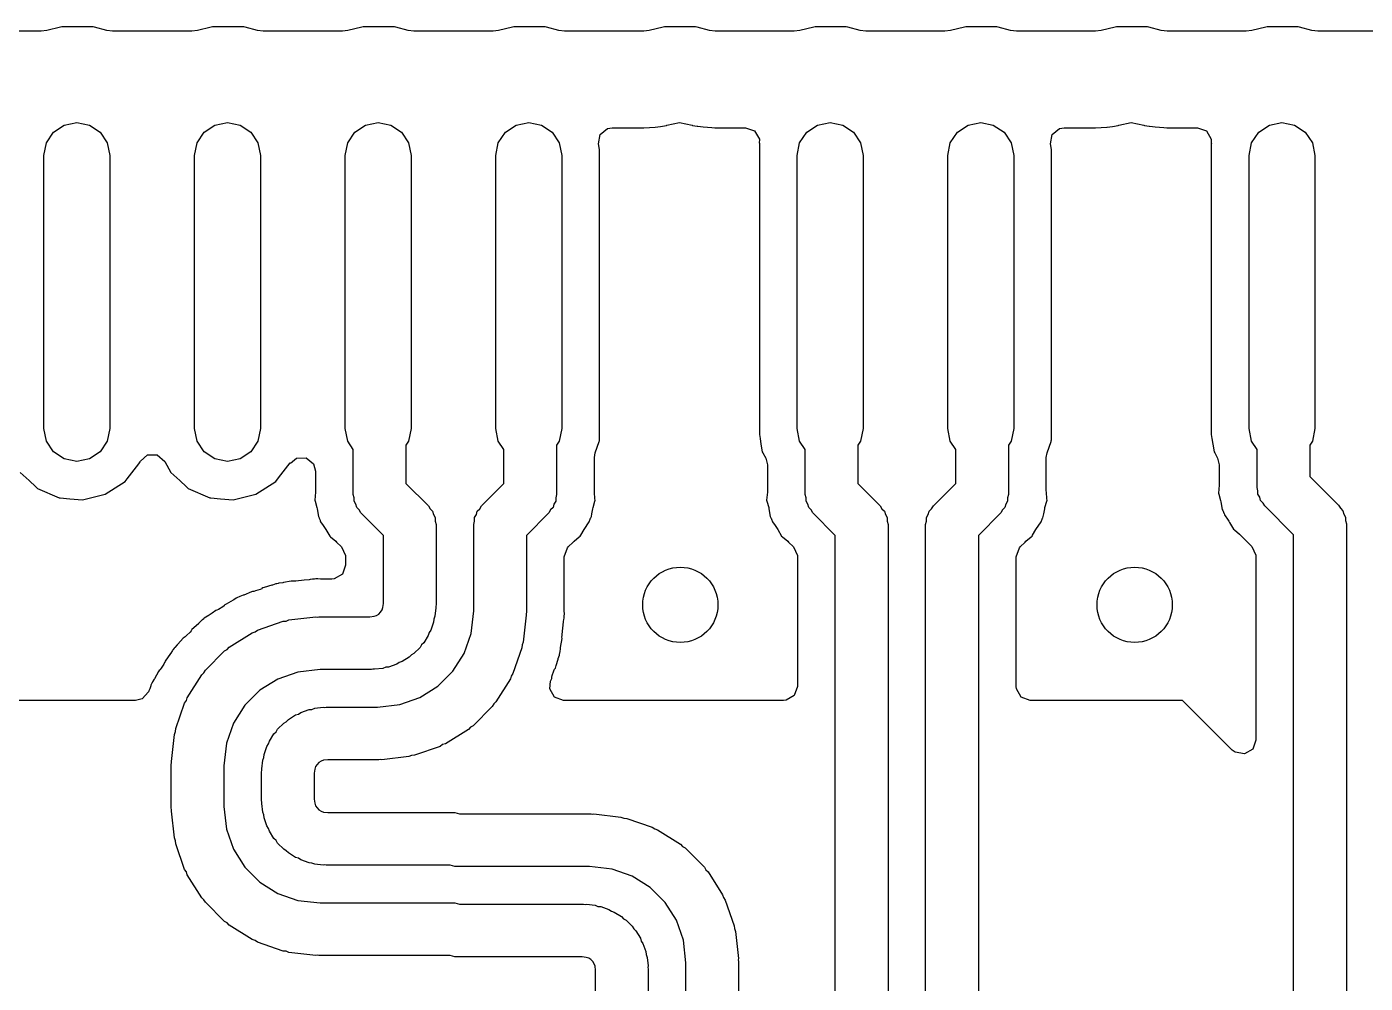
# Model space of a CAD drawing. Extents: x 2.37 to 5.13, y -5.38 to -2.62.
# Drawn here: x 4.6384 to 4.9182, y -4.2591 to -4.0591 of the extents above; entities that cross this region are included whole.
import ezdxf

# ---------------------------------------------------------------- set-up
doc = ezdxf.new("R2010")
doc.units = 0
doc.header["$MEASUREMENT"] = 0
doc.layers.add('BLACK', color=7, linetype='CONTINUOUS')

msp = doc.modelspace()

# ---------------------------------------------------------------- linework, layer by layer
at = {"layer": 'BLACK', "linetype": 'CONTINUOUS'}
for p, q in [((4.64136, -4.06), (4.62481, -4.06)), ((4.64252, -4.05986), (4.64136, -4.06)), ((4.64542, -4.05917), (4.64252, -4.05986)), ((4.64571, -4.0591), (4.64542, -4.05917)), ((4.64542, -4.05917), (4.64542, -4.05917)), ((4.64918, -4.05911), (4.64571, -4.0591)), ((4.65193, -4.05913), (4.64918, -4.05911)), ((4.65223, -4.05913), (4.65193, -4.05913)), ((4.65193, -4.05913), (4.65193, -4.05913)), ((4.65252, -4.0592), (4.65223, -4.05913)), ((4.65509, -4.05985), (4.65252, -4.0592)), ((4.65252, -4.0592), (4.65252, -4.0592)), ((4.6563, -4.06), (4.65509, -4.05985)), ((4.67286, -4.06), (4.6563, -4.06)), ((4.67402, -4.05986), (4.67286, -4.06)), ((4.67692, -4.05917), (4.67402, -4.05986)), ((4.67721, -4.0591), (4.67692, -4.05917)), ((4.67692, -4.05917), (4.67692, -4.05917)), ((4.68067, -4.05911), (4.67721, -4.0591)), ((4.68342, -4.05913), (4.68067, -4.05911)), ((4.68372, -4.05913), (4.68342, -4.05913)), ((4.68342, -4.05913), (4.68342, -4.05913)), ((4.68401, -4.0592), (4.68372, -4.05913)), ((4.68659, -4.05985), (4.68401, -4.0592)), ((4.68401, -4.0592), (4.68401, -4.0592)), ((4.6878, -4.06), (4.68659, -4.05985)), ((4.70435, -4.06), (4.6878, -4.06)), ((4.70551, -4.05986), (4.70435, -4.06)), ((4.70842, -4.05917), (4.70551, -4.05986)), ((4.70871, -4.0591), (4.70842, -4.05917)), ((4.70842, -4.05917), (4.70842, -4.05917)), ((4.71217, -4.05911), (4.70871, -4.0591)), ((4.71492, -4.05913), (4.71217, -4.05911)), ((4.71522, -4.05913), (4.71492, -4.05913)), ((4.71492, -4.05913), (4.71492, -4.05913)), ((4.71551, -4.0592), (4.71522, -4.05913)), ((4.71809, -4.05985), (4.71551, -4.0592)), ((4.71551, -4.0592), (4.71551, -4.0592)), ((4.7193, -4.06), (4.71809, -4.05985)), ((4.73585, -4.06), (4.7193, -4.06)), ((4.73701, -4.05986), (4.73585, -4.06)), ((4.73991, -4.05917), (4.73701, -4.05986)), ((4.7402, -4.0591), (4.73991, -4.05917)), ((4.73991, -4.05917), (4.73991, -4.05917)), ((4.74366, -4.05911), (4.7402, -4.0591)), ((4.74642, -4.05913), (4.74366, -4.05911)), ((4.74672, -4.05913), (4.74642, -4.05913)), ((4.74642, -4.05913), (4.74642, -4.05913)), ((4.74701, -4.0592), (4.74672, -4.05913)), ((4.74958, -4.05985), (4.74701, -4.0592)), ((4.74701, -4.0592), (4.74701, -4.0592)), ((4.75079, -4.06), (4.74958, -4.05985)), ((4.76735, -4.06), (4.75079, -4.06)), ((4.7685, -4.05986), (4.76735, -4.06)), ((4.77141, -4.05917), (4.7685, -4.05986)), ((4.7717, -4.0591), (4.77141, -4.05917)), ((4.77141, -4.05917), (4.77141, -4.05917)), ((4.77516, -4.05911), (4.7717, -4.0591)), ((4.77791, -4.05913), (4.77516, -4.05911)), ((4.77821, -4.05913), (4.77791, -4.05913)), ((4.77791, -4.05913), (4.77791, -4.05913)), ((4.7785, -4.0592), (4.77821, -4.05913)), ((4.78108, -4.05985), (4.7785, -4.0592)), ((4.7785, -4.0592), (4.7785, -4.0592)), ((4.78229, -4.06), (4.78108, -4.05985)), ((4.79884, -4.06), (4.78229, -4.06)), ((4.8, -4.05986), (4.79884, -4.06)), ((4.8029, -4.05917), (4.8, -4.05986)), ((4.80319, -4.0591), (4.8029, -4.05917)), ((4.8029, -4.05917), (4.8029, -4.05917)), ((4.80666, -4.05911), (4.80319, -4.0591)), ((4.80941, -4.05913), (4.80666, -4.05911)), ((4.80971, -4.05913), (4.80941, -4.05913)), ((4.80941, -4.05913), (4.80941, -4.05913)), ((4.81, -4.0592), (4.80971, -4.05913)), ((4.81258, -4.05985), (4.81, -4.0592)), ((4.81, -4.0592), (4.81, -4.0592)), ((4.81378, -4.06), (4.81258, -4.05985)), ((4.83034, -4.06), (4.81378, -4.06)), ((4.8315, -4.05986), (4.83034, -4.06)), ((4.8344, -4.05917), (4.8315, -4.05986)), ((4.83469, -4.0591), (4.8344, -4.05917)), ((4.8344, -4.05917), (4.8344, -4.05917)), ((4.83815, -4.05911), (4.83469, -4.0591)), ((4.8409, -4.05913), (4.83815, -4.05911)), ((4.8412, -4.05913), (4.8409, -4.05913)), ((4.8409, -4.05913), (4.8409, -4.05913)), ((4.84149, -4.0592), (4.8412, -4.05913)), ((4.84407, -4.05985), (4.84149, -4.0592)), ((4.84149, -4.0592), (4.84149, -4.0592)), ((4.84528, -4.06), (4.84407, -4.05985)), ((4.86183, -4.06), (4.84528, -4.06)), ((4.86299, -4.05986), (4.86183, -4.06)), ((4.8659, -4.05917), (4.86299, -4.05986)), ((4.86619, -4.0591), (4.8659, -4.05917)), ((4.8659, -4.05917), (4.8659, -4.05917)), ((4.86965, -4.05911), (4.86619, -4.0591)), ((4.8724, -4.05913), (4.86965, -4.05911)), ((4.8727, -4.05913), (4.8724, -4.05913)), ((4.8724, -4.05913), (4.8724, -4.05913)), ((4.87299, -4.0592), (4.8727, -4.05913)), ((4.87557, -4.05985), (4.87299, -4.0592)), ((4.87299, -4.0592), (4.87299, -4.0592)), ((4.87678, -4.06), (4.87557, -4.05985)), ((4.89333, -4.06), (4.87678, -4.06)), ((4.89449, -4.05986), (4.89333, -4.06)), ((4.89739, -4.05917), (4.89449, -4.05986)), ((4.89768, -4.0591), (4.89739, -4.05917)), ((4.89739, -4.05917), (4.89739, -4.05917)), ((4.90114, -4.05911), (4.89768, -4.0591)), ((4.9039, -4.05913), (4.90114, -4.05911)), ((4.9042, -4.05913), (4.9039, -4.05913)), ((4.9039, -4.05913), (4.9039, -4.05913)), ((4.90449, -4.0592), (4.9042, -4.05913)), ((4.90706, -4.05985), (4.90449, -4.0592)), ((4.90449, -4.0592), (4.90449, -4.0592)), ((4.90827, -4.06), (4.90706, -4.05985)), ((4.92483, -4.06), (4.90827, -4.06)), ((4.64396, -4.08115), (4.64619, -4.07966)), ((4.64619, -4.07966), (4.64883, -4.07913)), ((4.64883, -4.07913), (4.65147, -4.07966)), ((4.65147, -4.07966), (4.6537, -4.08115)), ((4.67545, -4.08115), (4.67769, -4.07966)), ((4.67769, -4.07966), (4.68033, -4.07913)), ((4.68033, -4.07913), (4.68296, -4.07966)), ((4.68296, -4.07966), (4.6852, -4.08115)), ((4.70695, -4.08115), (4.70919, -4.07966)), ((4.70919, -4.07966), (4.71182, -4.07913)), ((4.71182, -4.07913), (4.71446, -4.07966)), ((4.71446, -4.07966), (4.71669, -4.08115)), ((4.73845, -4.08115), (4.74068, -4.07966)), ((4.74068, -4.07966), (4.74332, -4.07913)), ((4.74332, -4.07913), (4.74595, -4.07966)), ((4.74595, -4.07966), (4.74819, -4.08115)), ((4.76735, -4.08022), (4.76972, -4.08008)), ((4.76972, -4.08008), (4.76977, -4.08007)), ((4.76977, -4.08007), (4.77084, -4.07994)), ((4.76977, -4.08007), (4.76977, -4.08007)), ((4.77084, -4.07994), (4.77084, -4.07994)), ((4.77084, -4.07994), (4.77088, -4.07994)), ((4.77088, -4.07994), (4.77208, -4.07973)), ((4.77208, -4.07973), (4.77218, -4.07966)), ((4.77218, -4.07966), (4.77481, -4.07913)), ((4.77481, -4.07913), (4.77745, -4.07966)), ((4.77745, -4.07966), (4.77754, -4.07972)), ((4.77754, -4.07972), (4.77855, -4.07991)), ((4.77855, -4.07991), (4.77855, -4.07991)), ((4.77855, -4.07991), (4.7786, -4.07991)), ((4.7786, -4.07991), (4.77864, -4.07992)), ((4.77864, -4.07992), (4.77864, -4.07992)), ((4.77864, -4.07992), (4.77923, -4.07999)), ((4.77923, -4.07999), (4.77981, -4.08006)), ((4.77981, -4.08006), (4.78161, -4.08018)), ((4.78161, -4.08018), (4.78224, -4.08021)), ((4.80144, -4.08115), (4.80367, -4.07966)), ((4.80367, -4.07966), (4.80631, -4.07913)), ((4.80631, -4.07913), (4.80895, -4.07966)), ((4.80895, -4.07966), (4.81118, -4.08115)), ((4.83293, -4.08115), (4.83517, -4.07966)), ((4.83517, -4.07966), (4.83781, -4.07913)), ((4.83781, -4.07913), (4.84044, -4.07966)), ((4.84044, -4.07966), (4.84268, -4.08115)), ((4.86183, -4.08022), (4.86421, -4.08008)), ((4.86421, -4.08008), (4.86425, -4.08007)), ((4.86425, -4.08007), (4.86533, -4.07994)), ((4.86425, -4.08007), (4.86425, -4.08007)), ((4.86533, -4.07994), (4.86533, -4.07994)), ((4.86533, -4.07994), (4.86537, -4.07994)), ((4.86537, -4.07994), (4.86656, -4.07973)), ((4.86656, -4.07973), (4.86667, -4.07966)), ((4.86667, -4.07966), (4.8693, -4.07913)), ((4.8693, -4.07913), (4.87194, -4.07966)), ((4.87194, -4.07966), (4.87203, -4.07972)), ((4.87203, -4.07972), (4.87304, -4.07991)), ((4.87304, -4.07991), (4.87304, -4.07991)), ((4.87304, -4.07991), (4.87309, -4.07991)), ((4.87309, -4.07991), (4.87313, -4.07992)), ((4.87313, -4.07992), (4.87313, -4.07992)), ((4.87313, -4.07992), (4.87371, -4.07999)), ((4.87371, -4.07999), (4.87429, -4.08006)), ((4.87429, -4.08006), (4.8761, -4.08018)), ((4.8761, -4.08018), (4.87673, -4.08021)), ((4.89593, -4.08115), (4.89816, -4.07966)), ((4.89816, -4.07966), (4.9008, -4.07913)), ((4.9008, -4.07913), (4.90344, -4.07966)), ((4.90344, -4.07966), (4.90567, -4.08115)), ((4.64246, -4.08339), (4.64396, -4.08115)), ((4.6537, -4.08115), (4.6552, -4.08339)), ((4.67396, -4.08339), (4.67545, -4.08115)), ((4.6852, -4.08115), (4.68669, -4.08339)), ((4.70546, -4.08339), (4.70695, -4.08115)), ((4.71669, -4.08115), (4.71819, -4.08339)), ((4.73695, -4.08339), (4.73845, -4.08115)), ((4.74819, -4.08115), (4.74968, -4.08339)), ((4.7579, -4.08361), (4.75827, -4.08165)), ((4.75827, -4.08165), (4.75981, -4.08038)), ((4.75981, -4.08038), (4.76078, -4.08022)), ((4.76078, -4.08022), (4.76735, -4.08022)), ((4.78224, -4.08021), (4.78224, -4.08021)), ((4.78224, -4.08021), (4.78229, -4.08022)), ((4.78229, -4.08022), (4.78866, -4.08022)), ((4.78866, -4.08022), (4.79053, -4.0809)), ((4.79053, -4.0809), (4.79153, -4.08262)), ((4.79153, -4.08262), (4.79151, -4.08344)), ((4.79994, -4.08339), (4.80144, -4.08115)), ((4.81118, -4.08115), (4.81268, -4.08339)), ((4.83144, -4.08339), (4.83293, -4.08115)), ((4.84268, -4.08115), (4.84417, -4.08339)), ((4.85239, -4.08361), (4.85276, -4.08165)), ((4.85276, -4.08165), (4.8543, -4.08038)), ((4.8543, -4.08038), (4.85527, -4.08022)), ((4.85527, -4.08022), (4.86183, -4.08022)), ((4.87673, -4.08021), (4.87673, -4.08021)), ((4.87673, -4.08021), (4.87678, -4.08022)), ((4.87678, -4.08022), (4.88315, -4.08022)), ((4.88315, -4.08022), (4.88502, -4.0809)), ((4.88502, -4.0809), (4.88601, -4.08262)), ((4.88601, -4.08262), (4.886, -4.08344)), ((4.89443, -4.08339), (4.89593, -4.08115)), ((4.90567, -4.08115), (4.90716, -4.08339)), ((4.64194, -4.08602), (4.64246, -4.08339)), ((4.6552, -4.08339), (4.65572, -4.08602)), ((4.67344, -4.08602), (4.67396, -4.08339)), ((4.68669, -4.08339), (4.68722, -4.08602)), ((4.70493, -4.08602), (4.70546, -4.08339)), ((4.71819, -4.08339), (4.71871, -4.08602)), ((4.73643, -4.08602), (4.73695, -4.08339)), ((4.74968, -4.08339), (4.75021, -4.08602)), ((4.7581, -4.0848), (4.7579, -4.08361)), ((4.7581, -4.14547), (4.7581, -4.0848)), ((4.79151, -4.08344), (4.79155, -4.08345)), ((4.79155, -4.08345), (4.79153, -4.08366)), ((4.79153, -4.08366), (4.79153, -4.14434)), ((4.79942, -4.08602), (4.79994, -4.08339)), ((4.81268, -4.08339), (4.8132, -4.08602)), ((4.83092, -4.08602), (4.83144, -4.08339)), ((4.84417, -4.08339), (4.8447, -4.08602)), ((4.85259, -4.0848), (4.85239, -4.08361)), ((4.85259, -4.14547), (4.85259, -4.0848)), ((4.886, -4.08344), (4.88603, -4.08345)), ((4.88603, -4.08345), (4.88601, -4.08366)), ((4.88601, -4.08366), (4.88601, -4.14434)), ((4.89391, -4.08602), (4.89443, -4.08339)), ((4.90716, -4.08339), (4.90769, -4.08602)), ((4.64194, -4.14311), (4.64194, -4.08602)), ((4.65572, -4.08602), (4.65572, -4.14311)), ((4.67344, -4.14311), (4.67344, -4.08602)), ((4.68722, -4.08602), (4.68722, -4.14311)), ((4.70493, -4.14311), (4.70493, -4.08602)), ((4.71871, -4.08602), (4.71871, -4.14311)), ((4.73643, -4.14311), (4.73643, -4.08602)), ((4.75021, -4.08602), (4.75021, -4.14311)), ((4.79942, -4.14311), (4.79942, -4.08602)), ((4.8132, -4.08602), (4.8132, -4.14311)), ((4.83092, -4.14311), (4.83092, -4.08602)), ((4.8447, -4.08602), (4.8447, -4.14311)), ((4.89391, -4.14311), (4.89391, -4.08602)), ((4.90769, -4.08602), (4.90769, -4.14311)), ((4.64246, -4.14575), (4.64194, -4.14311)), ((4.65572, -4.14311), (4.6552, -4.14575)), ((4.67396, -4.14575), (4.67344, -4.14311)), ((4.68722, -4.14311), (4.68669, -4.14575)), ((4.70546, -4.14575), (4.70493, -4.14311)), ((4.71871, -4.14311), (4.71819, -4.14575)), ((4.73695, -4.14575), (4.73643, -4.14311)), ((4.75021, -4.14311), (4.74968, -4.14575)), ((4.79153, -4.14434), (4.79167, -4.1452)), ((4.79994, -4.14575), (4.79942, -4.14311)), ((4.8132, -4.14311), (4.81268, -4.14575)), ((4.83144, -4.14575), (4.83092, -4.14311)), ((4.8447, -4.14311), (4.84417, -4.14575)), ((4.88601, -4.14434), (4.88616, -4.1452)), ((4.89443, -4.14575), (4.89391, -4.14311)), ((4.90769, -4.14311), (4.90716, -4.14575)), ((4.64396, -4.14798), (4.64246, -4.14575)), ((4.6552, -4.14575), (4.6537, -4.14798)), ((4.67545, -4.14798), (4.67396, -4.14575)), ((4.68669, -4.14575), (4.6852, -4.14798)), ((4.70661, -4.14748), (4.70546, -4.14575)), ((4.71819, -4.14575), (4.71764, -4.14657)), ((4.71764, -4.14657), (4.71764, -4.15461)), ((4.73811, -4.14748), (4.73695, -4.14575)), ((4.74968, -4.14575), (4.74913, -4.14657)), ((4.74913, -4.14657), (4.74913, -4.15689)), ((4.75719, -4.14822), (4.75802, -4.14586)), ((4.75802, -4.14586), (4.75808, -4.14569)), ((4.75802, -4.14586), (4.75802, -4.14586)), ((4.75808, -4.14569), (4.7581, -4.14547)), ((4.79167, -4.1452), (4.79187, -4.14642)), ((4.79187, -4.14642), (4.79213, -4.14797)), ((4.8011, -4.14748), (4.79994, -4.14575)), ((4.81268, -4.14575), (4.81213, -4.14657)), ((4.81213, -4.14657), (4.81213, -4.15461)), ((4.8326, -4.14748), (4.83144, -4.14575)), ((4.84417, -4.14575), (4.84362, -4.14657)), ((4.84362, -4.14657), (4.84362, -4.15689)), ((4.85168, -4.14822), (4.85251, -4.14586)), ((4.85251, -4.14586), (4.85257, -4.14569)), ((4.85251, -4.14586), (4.85251, -4.14586)), ((4.85257, -4.14569), (4.85259, -4.14547)), ((4.88616, -4.1452), (4.88636, -4.14642)), ((4.88636, -4.14642), (4.88662, -4.14797)), ((4.89559, -4.14748), (4.89443, -4.14575)), ((4.90716, -4.14575), (4.90661, -4.14657)), ((4.90661, -4.14657), (4.90661, -4.15314)), ((4.64619, -4.14948), (4.64396, -4.14798)), ((4.64883, -4.15), (4.64619, -4.14948)), ((4.65147, -4.14948), (4.64883, -4.15)), ((4.6537, -4.14798), (4.65147, -4.14948)), ((4.66196, -4.15033), (4.66204, -4.1501)), ((4.66204, -4.1501), (4.66212, -4.14997)), ((4.66212, -4.14997), (4.66362, -4.14865)), ((4.66362, -4.14865), (4.66561, -4.14861)), ((4.66561, -4.14861), (4.66724, -4.14999)), ((4.66724, -4.14999), (4.66848, -4.1523)), ((4.67769, -4.14948), (4.67545, -4.14798)), ((4.68033, -4.15), (4.67769, -4.14948)), ((4.68296, -4.14948), (4.68033, -4.15)), ((4.6852, -4.14798), (4.68296, -4.14948)), ((4.69353, -4.15038), (4.69475, -4.14931)), ((4.69475, -4.14931), (4.69675, -4.14927)), ((4.69675, -4.14927), (4.6983, -4.15052)), ((4.70661, -4.15689), (4.70661, -4.14748)), ((4.73811, -4.15461), (4.73811, -4.14748)), ((4.75703, -4.14919), (4.75719, -4.14822)), ((4.75703, -4.15618), (4.75703, -4.14919)), ((4.79213, -4.14797), (4.79224, -4.14818)), ((4.79224, -4.14818), (4.79286, -4.14932)), ((4.79286, -4.14932), (4.79321, -4.1507)), ((4.8011, -4.15689), (4.8011, -4.14748)), ((4.8326, -4.15461), (4.8326, -4.14748)), ((4.85152, -4.14919), (4.85168, -4.14822)), ((4.85152, -4.15618), (4.85152, -4.14919)), ((4.88662, -4.14797), (4.88673, -4.14818)), ((4.88673, -4.14818), (4.88735, -4.14932)), ((4.88735, -4.14932), (4.8877, -4.1507)), ((4.89559, -4.15543), (4.89559, -4.14748)), ((4.63699, -4.1523), (4.63884, -4.15401)), ((4.65937, -4.15362), (4.66181, -4.15052)), ((4.66181, -4.15052), (4.66196, -4.15033)), ((4.66181, -4.15052), (4.66181, -4.15052)), ((4.66848, -4.1523), (4.67033, -4.15401)), ((4.69099, -4.15346), (4.69346, -4.15033)), ((4.69346, -4.15033), (4.69353, -4.15038)), ((4.6983, -4.15052), (4.69872, -4.15203)), ((4.69872, -4.15203), (4.69872, -4.15618)), ((4.79321, -4.1507), (4.79321, -4.15618)), ((4.8877, -4.1507), (4.8877, -4.15471)), ((4.63884, -4.15401), (4.64025, -4.15532)), ((4.64025, -4.15532), (4.6406, -4.15564)), ((4.6406, -4.15564), (4.6451, -4.15763)), ((4.65478, -4.15687), (4.65892, -4.1542)), ((4.65892, -4.1542), (4.65937, -4.15362)), ((4.67033, -4.15401), (4.67175, -4.15532)), ((4.67175, -4.15532), (4.6721, -4.15564)), ((4.6721, -4.15564), (4.6766, -4.15763)), ((4.68628, -4.15687), (4.69041, -4.1542)), ((4.69041, -4.1542), (4.69099, -4.15346)), ((4.71764, -4.15461), (4.72232, -4.15929)), ((4.73343, -4.15929), (4.73811, -4.15461)), ((4.81213, -4.15461), (4.81681, -4.15929)), ((4.82791, -4.15929), (4.8326, -4.15461)), ((4.88769, -4.15497), (4.88754, -4.15661)), ((4.8877, -4.15471), (4.88769, -4.15497)), ((4.89578, -4.15613), (4.89559, -4.15543)), ((4.90661, -4.15314), (4.91265, -4.15918)), ((4.6451, -4.15763), (4.64534, -4.15765)), ((4.64534, -4.15765), (4.64534, -4.15765)), ((4.64534, -4.15765), (4.64735, -4.15782)), ((4.64735, -4.15782), (4.65001, -4.15805)), ((4.65001, -4.15805), (4.65478, -4.15687)), ((4.6766, -4.15763), (4.67684, -4.15765)), ((4.67684, -4.15765), (4.67684, -4.15765)), ((4.67684, -4.15765), (4.67885, -4.15782)), ((4.67885, -4.15782), (4.6815, -4.15805)), ((4.6815, -4.15805), (4.68628, -4.15687)), ((4.69871, -4.15643), (4.69857, -4.15808)), ((4.69857, -4.15808), (4.69863, -4.15832)), ((4.69863, -4.15832), (4.69863, -4.15832)), ((4.69863, -4.15832), (4.69899, -4.15967)), ((4.69872, -4.15618), (4.69871, -4.15643)), ((4.7068, -4.15759), (4.70661, -4.15689)), ((4.7068, -4.15832), (4.7068, -4.15759)), ((4.70716, -4.15894), (4.7068, -4.15832)), ((4.74895, -4.15832), (4.74858, -4.15894)), ((4.74913, -4.15689), (4.74895, -4.15759)), ((4.74895, -4.15759), (4.74895, -4.15832)), ((4.75676, -4.15967), (4.75712, -4.15832)), ((4.75704, -4.15643), (4.75703, -4.15618)), ((4.75716, -4.15782), (4.75704, -4.15643)), ((4.75712, -4.15832), (4.75718, -4.15808)), ((4.75718, -4.15808), (4.75716, -4.15782)), ((4.7932, -4.15643), (4.79305, -4.15808)), ((4.79305, -4.15808), (4.79312, -4.15832)), ((4.79312, -4.15832), (4.79312, -4.15832)), ((4.79312, -4.15832), (4.79348, -4.15967)), ((4.79321, -4.15618), (4.7932, -4.15643)), ((4.80129, -4.15759), (4.8011, -4.15689)), ((4.80129, -4.15832), (4.80129, -4.15759)), ((4.80165, -4.15894), (4.80129, -4.15832)), ((4.84343, -4.15832), (4.84307, -4.15894)), ((4.84362, -4.15689), (4.84343, -4.15759)), ((4.84343, -4.15759), (4.84343, -4.15832)), ((4.85124, -4.15967), (4.8516, -4.15832)), ((4.85153, -4.15643), (4.85152, -4.15618)), ((4.85165, -4.15782), (4.85153, -4.15643)), ((4.8516, -4.15832), (4.85167, -4.15808)), ((4.85167, -4.15808), (4.85165, -4.15782)), ((4.88754, -4.15661), (4.88761, -4.15687)), ((4.88761, -4.15687), (4.88797, -4.15821)), ((4.88797, -4.15821), (4.88802, -4.15846)), ((4.88802, -4.15846), (4.88831, -4.16008)), ((4.89578, -4.15685), (4.89578, -4.15613)), ((4.89614, -4.15748), (4.89578, -4.15685)), ((4.89633, -4.15818), (4.89614, -4.15748)), ((4.89684, -4.1587), (4.89633, -4.15818)), ((4.69899, -4.15967), (4.69905, -4.15992)), ((4.69905, -4.15992), (4.69933, -4.16155)), ((4.70735, -4.15965), (4.70716, -4.15894)), ((4.70787, -4.16016), (4.70735, -4.15965)), ((4.70823, -4.16079), (4.70787, -4.16016)), ((4.71291, -4.16547), (4.70823, -4.16079)), ((4.72232, -4.15929), (4.72269, -4.15992)), ((4.72269, -4.15992), (4.7232, -4.16043)), ((4.7232, -4.16043), (4.72339, -4.16113)), ((4.72339, -4.16113), (4.72375, -4.16176)), ((4.732, -4.16176), (4.73236, -4.16113)), ((4.73236, -4.16113), (4.73255, -4.16043)), ((4.73255, -4.16043), (4.73306, -4.15992)), ((4.73306, -4.15992), (4.73343, -4.15929)), ((4.74752, -4.16079), (4.74283, -4.16547)), ((4.74788, -4.16016), (4.74752, -4.16079)), ((4.7484, -4.15965), (4.74788, -4.16016)), ((4.74858, -4.15894), (4.7484, -4.15965)), ((4.75641, -4.16155), (4.75651, -4.16097)), ((4.75651, -4.16097), (4.7567, -4.15992)), ((4.7567, -4.15992), (4.75676, -4.15967)), ((4.79348, -4.15967), (4.79354, -4.15992)), ((4.79354, -4.15992), (4.79382, -4.16155)), ((4.80184, -4.15965), (4.80165, -4.15894)), ((4.80235, -4.16016), (4.80184, -4.15965)), ((4.80272, -4.16079), (4.80235, -4.16016)), ((4.8074, -4.16547), (4.80272, -4.16079)), ((4.81681, -4.15929), (4.81717, -4.15992)), ((4.81717, -4.15992), (4.81769, -4.16043)), ((4.81769, -4.16043), (4.81787, -4.16113)), ((4.81787, -4.16113), (4.81824, -4.16176)), ((4.82649, -4.16176), (4.82685, -4.16113)), ((4.82685, -4.16113), (4.82704, -4.16043)), ((4.82704, -4.16043), (4.82755, -4.15992)), ((4.82755, -4.15992), (4.82791, -4.15929)), ((4.84201, -4.16079), (4.83732, -4.16547)), ((4.84237, -4.16016), (4.84201, -4.16079)), ((4.84288, -4.15965), (4.84237, -4.16016)), ((4.84307, -4.15894), (4.84288, -4.15965)), ((4.8509, -4.16155), (4.851, -4.16097)), ((4.851, -4.16097), (4.85119, -4.15992)), ((4.85119, -4.15992), (4.85124, -4.15967)), ((4.88831, -4.16008), (4.88844, -4.1603)), ((4.88844, -4.1603), (4.88848, -4.16041)), ((4.88848, -4.16041), (4.88865, -4.16083)), ((4.88865, -4.16083), (4.8887, -4.16093)), ((4.8887, -4.16093), (4.88877, -4.16118)), ((4.88877, -4.16118), (4.88956, -4.16232)), ((4.8972, -4.15932), (4.89684, -4.1587)), ((4.90324, -4.16536), (4.8972, -4.15932)), ((4.91265, -4.15918), (4.91302, -4.15981)), ((4.91302, -4.15981), (4.91353, -4.16032)), ((4.91353, -4.16032), (4.91372, -4.16102)), ((4.91372, -4.16102), (4.91408, -4.16165)), ((4.69933, -4.16155), (4.69946, -4.16177)), ((4.69946, -4.16177), (4.6995, -4.16188)), ((4.6995, -4.16188), (4.69967, -4.16229)), ((4.69967, -4.16229), (4.69972, -4.1624)), ((4.69972, -4.1624), (4.69979, -4.16264)), ((4.69979, -4.16264), (4.70034, -4.16343)), ((4.70034, -4.16343), (4.70074, -4.164)), ((4.70074, -4.164), (4.70087, -4.16421)), ((4.72375, -4.16176), (4.72375, -4.16249)), ((4.72375, -4.16249), (4.72394, -4.16319)), ((4.72394, -4.16319), (4.72394, -4.18)), ((4.73181, -4.16319), (4.732, -4.16249)), ((4.73181, -4.18124), (4.73181, -4.16319)), ((4.732, -4.16249), (4.732, -4.16176)), ((4.75488, -4.16421), (4.75501, -4.164)), ((4.75501, -4.164), (4.75581, -4.16285)), ((4.75581, -4.16285), (4.75596, -4.16264)), ((4.75581, -4.16285), (4.75581, -4.16285)), ((4.75596, -4.16264), (4.75602, -4.1624)), ((4.75602, -4.1624), (4.75607, -4.16229)), ((4.75607, -4.16229), (4.75625, -4.16188)), ((4.75625, -4.16188), (4.75629, -4.16177)), ((4.75629, -4.16177), (4.75641, -4.16155)), ((4.79382, -4.16155), (4.79395, -4.16177)), ((4.79395, -4.16177), (4.79399, -4.16188)), ((4.79399, -4.16188), (4.79416, -4.16229)), ((4.79416, -4.16229), (4.79421, -4.1624)), ((4.79421, -4.1624), (4.79428, -4.16264)), ((4.79428, -4.16264), (4.79483, -4.16343)), ((4.79483, -4.16343), (4.79522, -4.164)), ((4.79522, -4.164), (4.79536, -4.16421)), ((4.81824, -4.16176), (4.81824, -4.16249)), ((4.81824, -4.16249), (4.81843, -4.16319)), ((4.81843, -4.16319), (4.81843, -4.48)), ((4.8263, -4.16319), (4.82649, -4.16249)), ((4.8263, -4.48103), (4.8263, -4.16319)), ((4.82649, -4.16249), (4.82649, -4.16176)), ((4.84936, -4.16421), (4.8495, -4.164)), ((4.8495, -4.164), (4.8503, -4.16285)), ((4.8503, -4.16285), (4.85045, -4.16264)), ((4.8503, -4.16285), (4.8503, -4.16285)), ((4.85045, -4.16264), (4.85051, -4.1624)), ((4.85051, -4.1624), (4.85056, -4.16229)), ((4.85056, -4.16229), (4.85073, -4.16188)), ((4.85073, -4.16188), (4.85077, -4.16177)), ((4.85077, -4.16177), (4.8509, -4.16155)), ((4.88956, -4.16232), (4.88971, -4.16253)), ((4.88971, -4.16253), (4.88985, -4.16275)), ((4.88985, -4.16275), (4.89067, -4.16418)), ((4.91408, -4.16165), (4.91408, -4.16238)), ((4.91408, -4.16238), (4.91427, -4.16308)), ((4.91427, -4.16308), (4.91427, -4.75668)), ((4.70087, -4.16421), (4.7017, -4.16564)), ((4.7017, -4.16564), (4.70189, -4.1658)), ((4.70189, -4.1658), (4.70189, -4.1658)), ((4.70189, -4.1658), (4.70296, -4.1667)), ((4.70296, -4.1667), (4.70315, -4.16687)), ((4.70315, -4.16687), (4.70417, -4.16789)), ((4.71291, -4.17969), (4.71291, -4.16547)), ((4.74283, -4.16547), (4.74283, -4.18155)), ((4.75158, -4.16789), (4.7526, -4.16687)), ((4.7526, -4.16687), (4.75278, -4.1667)), ((4.75278, -4.1667), (4.75385, -4.1658)), ((4.75385, -4.1658), (4.75405, -4.16564)), ((4.75385, -4.1658), (4.75385, -4.1658)), ((4.75405, -4.16564), (4.75418, -4.16542)), ((4.75418, -4.16542), (4.75488, -4.16421)), ((4.75418, -4.16542), (4.75418, -4.16542)), ((4.79536, -4.16421), (4.79619, -4.16564)), ((4.79619, -4.16564), (4.79638, -4.1658)), ((4.79638, -4.1658), (4.79638, -4.1658)), ((4.79638, -4.1658), (4.79745, -4.1667)), ((4.79745, -4.1667), (4.79764, -4.16687)), ((4.79764, -4.16687), (4.79865, -4.16789)), ((4.8074, -4.47878), (4.8074, -4.16547)), ((4.83732, -4.16547), (4.83732, -4.48134)), ((4.84607, -4.16789), (4.84709, -4.16687)), ((4.84709, -4.16687), (4.84727, -4.1667)), ((4.84727, -4.1667), (4.84834, -4.1658)), ((4.84834, -4.1658), (4.84854, -4.16564)), ((4.84834, -4.1658), (4.84834, -4.1658)), ((4.84854, -4.16564), (4.84867, -4.16542)), ((4.84867, -4.16542), (4.84936, -4.16421)), ((4.84867, -4.16542), (4.84867, -4.16542)), ((4.89067, -4.16418), (4.89087, -4.16434)), ((4.89087, -4.16434), (4.89087, -4.16434)), ((4.89087, -4.16434), (4.89194, -4.16524)), ((4.89194, -4.16524), (4.89213, -4.16541)), ((4.89213, -4.16541), (4.8945, -4.16778)), ((4.90324, -4.7544), (4.90324, -4.16536)), ((4.70417, -4.16789), (4.70501, -4.16969)), ((4.70501, -4.16969), (4.70502, -4.16995)), ((4.75073, -4.16995), (4.75141, -4.16808)), ((4.75141, -4.16808), (4.75158, -4.16789)), ((4.79865, -4.16789), (4.7995, -4.16969)), ((4.7995, -4.16969), (4.79951, -4.16995)), ((4.84522, -4.16995), (4.8459, -4.16808)), ((4.8459, -4.16808), (4.84607, -4.16789)), ((4.8945, -4.16778), (4.89534, -4.16958)), ((4.89534, -4.16958), (4.89535, -4.16984)), ((4.70502, -4.17169), (4.70434, -4.17356)), ((4.70502, -4.16995), (4.70502, -4.17169)), ((4.75073, -4.18105), (4.75073, -4.16995)), ((4.79951, -4.16995), (4.79951, -4.19709)), ((4.84522, -4.19709), (4.84522, -4.16995)), ((4.89535, -4.16984), (4.89535, -4.20832)), ((4.69365, -4.17508), (4.69201, -4.17535)), ((4.69394, -4.17503), (4.69365, -4.17508)), ((4.69419, -4.17508), (4.69394, -4.17503)), ((4.69422, -4.17508), (4.69419, -4.17508)), ((4.69458, -4.17506), (4.69422, -4.17508)), ((4.69634, -4.17486), (4.69458, -4.17506)), ((4.69741, -4.17474), (4.69634, -4.17486)), ((4.69759, -4.17472), (4.69741, -4.17474)), ((4.69812, -4.17462), (4.69759, -4.17472)), ((4.69824, -4.1746), (4.69812, -4.17462)), ((4.69812, -4.17462), (4.69812, -4.17462)), ((4.6985, -4.1746), (4.69824, -4.1746)), ((4.69882, -4.17458), (4.6985, -4.1746)), ((4.69895, -4.17457), (4.69882, -4.17458)), ((4.69908, -4.17455), (4.69895, -4.17457)), ((4.69895, -4.17457), (4.69895, -4.17457)), ((4.69921, -4.17456), (4.69908, -4.17455)), ((4.69974, -4.1746), (4.69921, -4.17456)), ((4.69921, -4.17456), (4.69921, -4.17456)), ((4.69992, -4.1746), (4.69974, -4.1746)), ((4.70211, -4.1746), (4.69992, -4.1746)), ((4.70261, -4.17456), (4.70211, -4.1746)), ((4.70434, -4.17356), (4.70261, -4.17456)), ((4.68361, -4.178), (4.68288, -4.17825)), ((4.68374, -4.17795), (4.68361, -4.178)), ((4.68532, -4.17731), (4.68374, -4.17795)), ((4.68555, -4.17721), (4.68532, -4.17731)), ((4.68581, -4.1772), (4.68555, -4.17721)), ((4.68584, -4.17719), (4.68581, -4.1772)), ((4.68618, -4.1771), (4.68584, -4.17719)), ((4.68715, -4.17676), (4.68618, -4.1771)), ((4.68749, -4.17662), (4.68715, -4.17676)), ((4.68751, -4.1766), (4.68749, -4.17662)), ((4.68772, -4.17645), (4.68751, -4.1766)), ((4.68796, -4.17638), (4.68772, -4.17645)), ((4.68959, -4.1759), (4.68796, -4.17638)), ((4.68796, -4.17638), (4.68796, -4.17638)), ((4.68973, -4.17585), (4.68959, -4.1759)), ((4.69045, -4.1756), (4.68973, -4.17585)), ((4.69059, -4.17558), (4.69045, -4.1756)), ((4.69061, -4.17558), (4.69059, -4.17558)), ((4.69096, -4.1755), (4.69061, -4.17558)), ((4.69099, -4.17549), (4.69096, -4.1755)), ((4.69111, -4.17545), (4.69099, -4.17549)), ((4.69099, -4.17549), (4.69099, -4.17549)), ((4.69187, -4.17537), (4.69111, -4.17545)), ((4.69201, -4.17535), (4.69187, -4.17537)), ((4.67932, -4.1804), (4.67845, -4.18095)), ((4.67961, -4.18019), (4.67932, -4.1804)), ((4.67963, -4.18017), (4.67961, -4.18019)), ((4.6798, -4.17998), (4.67963, -4.18017)), ((4.68002, -4.17986), (4.6798, -4.17998)), ((4.6815, -4.17902), (4.68002, -4.17986)), ((4.68002, -4.17986), (4.68002, -4.17986)), ((4.68163, -4.17895), (4.6815, -4.17902)), ((4.68217, -4.17861), (4.68163, -4.17895)), ((4.68228, -4.17854), (4.68217, -4.17861)), ((4.68217, -4.17861), (4.68217, -4.17861)), ((4.6824, -4.17849), (4.68228, -4.17854)), ((4.68242, -4.17848), (4.6824, -4.17849)), ((4.6824, -4.17849), (4.6824, -4.17849)), ((4.68275, -4.17833), (4.68242, -4.17848)), ((4.68288, -4.17825), (4.68275, -4.17833)), ((4.71263, -4.18107), (4.71282, -4.18055)), ((4.71282, -4.18055), (4.71291, -4.17969)), ((4.7239, -4.18062), (4.7237, -4.1824)), ((4.72394, -4.18), (4.72386, -4.1803)), ((4.72386, -4.1803), (4.7239, -4.18062)), ((4.67496, -4.18323), (4.67442, -4.18377)), ((4.67509, -4.18314), (4.67496, -4.18323)), ((4.67537, -4.18291), (4.67509, -4.18314)), ((4.67539, -4.1829), (4.67537, -4.18291)), ((4.67548, -4.18281), (4.67539, -4.1829)), ((4.67582, -4.1826), (4.67548, -4.18281)), ((4.67613, -4.1824), (4.67582, -4.1826)), ((4.67625, -4.18232), (4.67613, -4.1824)), ((4.67713, -4.18171), (4.67625, -4.18232)), ((4.67786, -4.1812), (4.67713, -4.18171)), ((4.6781, -4.18113), (4.67786, -4.1812)), ((4.67813, -4.18112), (4.6781, -4.18113)), ((4.67845, -4.18095), (4.67813, -4.18112)), ((4.6866, -4.18531), (4.69195, -4.18344)), ((4.69195, -4.18344), (4.69258, -4.18339)), ((4.69258, -4.18339), (4.69316, -4.18316)), ((4.69316, -4.18316), (4.6988, -4.18253)), ((4.6988, -4.18253), (4.69911, -4.18258)), ((4.69911, -4.18258), (4.69942, -4.18249)), ((4.69942, -4.18249), (4.71011, -4.18249)), ((4.71011, -4.18249), (4.71097, -4.1824)), ((4.71097, -4.1824), (4.71149, -4.18222)), ((4.71149, -4.18222), (4.71195, -4.18192)), ((4.71195, -4.18192), (4.71234, -4.18153)), ((4.71234, -4.18153), (4.71263, -4.18107)), ((4.72343, -4.1836), (4.72283, -4.18529)), ((4.72347, -4.18298), (4.72343, -4.1836)), ((4.7237, -4.1824), (4.72347, -4.18298)), ((4.73128, -4.18596), (4.73181, -4.18124)), ((4.7428, -4.18217), (4.74216, -4.18781)), ((4.74283, -4.18155), (4.74275, -4.18186)), ((4.74275, -4.18186), (4.7428, -4.18217)), ((4.75029, -4.18622), (4.75059, -4.18356)), ((4.75059, -4.18356), (4.75061, -4.18338)), ((4.75061, -4.18338), (4.75066, -4.18314)), ((4.75066, -4.18314), (4.75073, -4.18273)), ((4.75073, -4.18123), (4.75073, -4.18105)), ((4.75078, -4.18189), (4.75073, -4.18123)), ((4.75073, -4.18247), (4.75075, -4.18215)), ((4.75073, -4.18273), (4.75073, -4.18247)), ((4.75075, -4.18215), (4.75076, -4.18202)), ((4.75076, -4.18202), (4.75078, -4.18189)), ((4.75076, -4.18202), (4.75076, -4.18202)), ((4.67176, -4.18643), (4.67149, -4.18667)), ((4.67249, -4.1857), (4.67176, -4.18643)), ((4.67273, -4.18543), (4.67249, -4.1857)), ((4.67274, -4.18541), (4.67273, -4.18543)), ((4.67286, -4.18518), (4.67274, -4.18541)), ((4.67327, -4.18482), (4.67286, -4.18518)), ((4.67431, -4.18387), (4.67327, -4.18482)), ((4.67442, -4.18377), (4.67431, -4.18387)), ((4.68068, -4.18887), (4.68548, -4.18585)), ((4.68548, -4.18585), (4.68608, -4.18567)), ((4.68608, -4.18567), (4.6866, -4.18531)), ((4.7223, -4.18641), (4.72135, -4.18792)), ((4.72248, -4.18581), (4.7223, -4.18641)), ((4.72283, -4.18529), (4.72248, -4.18581)), ((4.72982, -4.19015), (4.73128, -4.18596)), ((4.75025, -4.18675), (4.75027, -4.18639)), ((4.75027, -4.18639), (4.75029, -4.18622)), ((4.66897, -4.18931), (4.66887, -4.18943)), ((4.6692, -4.18903), (4.66897, -4.18931)), ((4.66929, -4.1889), (4.6692, -4.18903)), ((4.66983, -4.18836), (4.66929, -4.1889)), ((4.66993, -4.18825), (4.66983, -4.18836)), ((4.67107, -4.18699), (4.66993, -4.18825)), ((4.67124, -4.1868), (4.67107, -4.18699)), ((4.67107, -4.18699), (4.67107, -4.18699)), ((4.67147, -4.18668), (4.67124, -4.1868)), ((4.67149, -4.18667), (4.67147, -4.18668)), ((4.68025, -4.18933), (4.68068, -4.18887)), ((4.72058, -4.18889), (4.71931, -4.19016)), ((4.72089, -4.18835), (4.72058, -4.18889)), ((4.72135, -4.18792), (4.72089, -4.18835)), ((4.74189, -4.18902), (4.74001, -4.19437)), ((4.74194, -4.18839), (4.74189, -4.18902)), ((4.74216, -4.18781), (4.74194, -4.18839)), ((4.74988, -4.18986), (4.74996, -4.1891)), ((4.74996, -4.1891), (4.74998, -4.18896)), ((4.74998, -4.18895), (4.7503, -4.18703)), ((4.74998, -4.18896), (4.74998, -4.18895)), ((4.75025, -4.18678), (4.75025, -4.18675)), ((4.7503, -4.18703), (4.75025, -4.18678)), ((4.66718, -4.19207), (4.66701, -4.19239)), ((4.66719, -4.19204), (4.66718, -4.19207)), ((4.66726, -4.1918), (4.66719, -4.19204)), ((4.66838, -4.19019), (4.66726, -4.1918)), ((4.66846, -4.19007), (4.66838, -4.19019)), ((4.6688, -4.18953), (4.66846, -4.19007)), ((4.66887, -4.18943), (4.6688, -4.18953)), ((4.6757, -4.19365), (4.67971, -4.18964)), ((4.67971, -4.18964), (4.68025, -4.18933)), ((4.71623, -4.19206), (4.71571, -4.19242)), ((4.71683, -4.19188), (4.71623, -4.19206)), ((4.71834, -4.19093), (4.71683, -4.19188)), ((4.71877, -4.19047), (4.71834, -4.19093)), ((4.71931, -4.19016), (4.71877, -4.19047)), ((4.72746, -4.1939), (4.72982, -4.19015)), ((4.74904, -4.19269), (4.74943, -4.19138)), ((4.74943, -4.19138), (4.74947, -4.19124)), ((4.74947, -4.19124), (4.74973, -4.19052)), ((4.74973, -4.19052), (4.74975, -4.19036)), ((4.74975, -4.19036), (4.74983, -4.19001)), ((4.74983, -4.19001), (4.74984, -4.18998)), ((4.74984, -4.18998), (4.74988, -4.18986)), ((4.74984, -4.18998), (4.74984, -4.18998)), ((4.66592, -4.19396), (4.66508, -4.19545)), ((4.66604, -4.19374), (4.66592, -4.19396)), ((4.66592, -4.19396), (4.66592, -4.19396)), ((4.66623, -4.19357), (4.66604, -4.19374)), ((4.66625, -4.19355), (4.66623, -4.19357)), ((4.66646, -4.19326), (4.66625, -4.19355)), ((4.66701, -4.19239), (4.66646, -4.19326)), ((4.67191, -4.19942), (4.67493, -4.19462)), ((4.67493, -4.19462), (4.67539, -4.19419)), ((4.67539, -4.19419), (4.6757, -4.19365)), ((4.69501, -4.19405), (4.69082, -4.19551)), ((4.69973, -4.19352), (4.69501, -4.19405)), ((4.71042, -4.19352), (4.69973, -4.19352)), ((4.71072, -4.19344), (4.71042, -4.19352)), ((4.71104, -4.19348), (4.71072, -4.19344)), ((4.71282, -4.19328), (4.71104, -4.19348)), ((4.7134, -4.19305), (4.71282, -4.19328)), ((4.71402, -4.19301), (4.7134, -4.19305)), ((4.71571, -4.19242), (4.71402, -4.19301)), ((4.72432, -4.19704), (4.72746, -4.1939)), ((4.73966, -4.19489), (4.73948, -4.19549)), ((4.74001, -4.19437), (4.73966, -4.19489)), ((4.74814, -4.19514), (4.74823, -4.19479)), ((4.74823, -4.19479), (4.74857, -4.19382)), ((4.74857, -4.19382), (4.74871, -4.19348)), ((4.74871, -4.19348), (4.74873, -4.19346)), ((4.74873, -4.19346), (4.74888, -4.19325)), ((4.74888, -4.19325), (4.74904, -4.19269)), ((4.66401, -4.19768), (4.6639, -4.19795)), ((4.66406, -4.19755), (4.66401, -4.19768)), ((4.66427, -4.19694), (4.66406, -4.19755)), ((4.66431, -4.19682), (4.66427, -4.19694)), ((4.66439, -4.19669), (4.66431, -4.19682)), ((4.66454, -4.19636), (4.66439, -4.19669)), ((4.66455, -4.19634), (4.66454, -4.19636)), ((4.6646, -4.19622), (4.66455, -4.19634)), ((4.66455, -4.19634), (4.66455, -4.19634)), ((4.66467, -4.19611), (4.6646, -4.19622)), ((4.66501, -4.19557), (4.66467, -4.19611)), ((4.66508, -4.19545), (4.66501, -4.19557)), ((4.69082, -4.19551), (4.68707, -4.19787)), ((4.72057, -4.1994), (4.72432, -4.19704)), ((4.73948, -4.19549), (4.73646, -4.20029)), ((4.74772, -4.19759), (4.74789, -4.19599)), ((4.74871, -4.19932), (4.74772, -4.19759)), ((4.74789, -4.19599), (4.74812, -4.19542)), ((4.74812, -4.19542), (4.74813, -4.19516)), ((4.74813, -4.19516), (4.74814, -4.19514)), ((4.79951, -4.19709), (4.79883, -4.19896)), ((4.84526, -4.19759), (4.84522, -4.19709)), ((4.84626, -4.19932), (4.84526, -4.19759)), ((4.6611, -4.2), (4.63098, -4.2)), ((4.66246, -4.19966), (4.6611, -4.2)), ((4.6638, -4.19818), (4.66246, -4.19966)), ((4.6639, -4.19795), (4.6638, -4.19818)), ((4.67137, -4.20054), (4.67173, -4.20002)), ((4.67173, -4.20002), (4.67191, -4.19942)), ((4.68707, -4.19787), (4.68393, -4.20101)), ((4.71638, -4.20086), (4.72057, -4.1994)), ((4.73646, -4.20029), (4.736, -4.20072)), ((4.75059, -4.2), (4.74871, -4.19932)), ((4.79659, -4.2), (4.75059, -4.2)), ((4.7971, -4.19996), (4.79659, -4.2)), ((4.79883, -4.19896), (4.7971, -4.19996)), ((4.84813, -4.2), (4.84626, -4.19932)), ((4.88, -4.2), (4.84813, -4.2)), ((4.89038, -4.21038), (4.88, -4.2)), ((4.6695, -4.20589), (4.67137, -4.20054)), ((4.68393, -4.20101), (4.68157, -4.20476)), ((4.69305, -4.20398), (4.69456, -4.20303)), ((4.69456, -4.20303), (4.69516, -4.20285)), ((4.69516, -4.20285), (4.69568, -4.20249)), ((4.69568, -4.20249), (4.69737, -4.2019)), ((4.69737, -4.2019), (4.69799, -4.20186)), ((4.69799, -4.20186), (4.69857, -4.20163)), ((4.69857, -4.20163), (4.70035, -4.20143)), ((4.70035, -4.20143), (4.70067, -4.20147)), ((4.70067, -4.20147), (4.70097, -4.20139)), ((4.70097, -4.20139), (4.71166, -4.20139)), ((4.71166, -4.20139), (4.71638, -4.20086)), ((4.73569, -4.20126), (4.73168, -4.20527)), ((4.736, -4.20072), (4.73569, -4.20126)), ((4.66945, -4.20652), (4.6695, -4.20589)), ((4.68157, -4.20476), (4.68011, -4.20895)), ((4.6905, -4.20656), (4.69081, -4.20602)), ((4.69081, -4.20602), (4.69208, -4.20475)), ((4.69208, -4.20475), (4.69262, -4.20444)), ((4.69262, -4.20444), (4.69305, -4.20398)), ((4.73071, -4.20604), (4.7259, -4.20906)), ((4.73114, -4.20558), (4.73071, -4.20604)), ((4.73168, -4.20527), (4.73114, -4.20558)), ((4.66859, -4.21274), (4.66922, -4.2071)), ((4.66922, -4.2071), (4.66945, -4.20652)), ((4.68891, -4.2091), (4.68909, -4.2085)), ((4.68909, -4.2085), (4.69004, -4.20699)), ((4.69004, -4.20699), (4.6905, -4.20656)), ((4.89535, -4.20832), (4.89467, -4.21019)), ((4.68011, -4.20895), (4.67958, -4.21367)), ((4.68792, -4.21193), (4.68796, -4.21131)), ((4.68796, -4.21131), (4.68855, -4.20962)), ((4.68855, -4.20962), (4.68891, -4.2091)), ((4.71881, -4.21152), (4.71823, -4.21175)), ((4.71943, -4.21147), (4.71881, -4.21152)), ((4.72479, -4.2096), (4.71943, -4.21147)), ((4.72531, -4.20924), (4.72479, -4.2096)), ((4.7259, -4.20906), (4.72531, -4.20924)), ((4.89098, -4.21084), (4.89038, -4.21038)), ((4.89294, -4.21118), (4.89098, -4.21084)), ((4.89467, -4.21019), (4.89294, -4.21118)), ((4.66855, -4.21336), (4.66864, -4.21305)), ((4.66855, -4.2225), (4.66855, -4.21336)), ((4.66864, -4.21305), (4.66859, -4.21274)), ((4.67958, -4.21367), (4.67958, -4.22219)), ((4.68749, -4.21429), (4.68769, -4.21251)), ((4.68753, -4.21461), (4.68749, -4.21429)), ((4.68769, -4.21251), (4.68792, -4.21193)), ((4.69857, -4.21436), (4.69848, -4.21522)), ((4.69875, -4.21384), (4.69857, -4.21436)), ((4.69905, -4.21338), (4.69875, -4.21384)), ((4.69944, -4.21299), (4.69905, -4.21338)), ((4.6999, -4.21269), (4.69944, -4.21299)), ((4.70042, -4.21251), (4.6999, -4.21269)), ((4.70128, -4.21242), (4.70042, -4.21251)), ((4.71197, -4.21242), (4.70128, -4.21242)), ((4.71228, -4.21233), (4.71197, -4.21242)), ((4.71259, -4.21238), (4.71228, -4.21233)), ((4.71823, -4.21175), (4.71259, -4.21238)), ((4.68745, -4.21491), (4.68753, -4.21461)), ((4.68745, -4.22094), (4.68745, -4.21491)), ((4.69848, -4.21522), (4.69848, -4.22064)), ((4.66864, -4.2228), (4.66855, -4.2225)), ((4.66859, -4.22312), (4.66864, -4.2228)), ((4.67958, -4.22219), (4.68011, -4.22691)), ((4.68753, -4.22125), (4.68745, -4.22094)), ((4.68749, -4.22156), (4.68753, -4.22125)), ((4.68769, -4.22334), (4.68749, -4.22156)), ((4.69848, -4.22064), (4.69857, -4.22149)), ((4.69857, -4.22149), (4.69875, -4.22201)), ((4.69875, -4.22201), (4.69905, -4.22248)), ((4.69905, -4.22248), (4.69944, -4.22287)), ((4.69944, -4.22287), (4.6999, -4.22316)), ((4.66922, -4.22876), (4.66859, -4.22312)), ((4.68792, -4.22392), (4.68769, -4.22334)), ((4.68796, -4.22455), (4.68792, -4.22392)), ((4.68855, -4.22624), (4.68796, -4.22455)), ((4.6999, -4.22316), (4.70042, -4.22334)), ((4.70042, -4.22334), (4.70128, -4.22344)), ((4.70128, -4.22344), (4.72787, -4.22344)), ((4.72787, -4.22344), (4.72885, -4.2237)), ((4.72885, -4.2237), (4.75633, -4.2237)), ((4.75633, -4.2237), (4.75664, -4.22378)), ((4.75664, -4.22378), (4.75695, -4.22374)), ((4.75695, -4.22374), (4.76259, -4.22437)), ((4.76259, -4.22437), (4.76317, -4.2246)), ((4.76317, -4.2246), (4.76379, -4.22465)), ((4.76379, -4.22465), (4.76915, -4.22652)), ((4.68011, -4.22691), (4.68157, -4.23109)), ((4.68891, -4.22675), (4.68855, -4.22624)), ((4.68909, -4.22735), (4.68891, -4.22675)), ((4.69004, -4.22887), (4.68909, -4.22735)), ((4.76915, -4.22652), (4.76967, -4.22687)), ((4.76967, -4.22687), (4.77026, -4.22706)), ((4.77026, -4.22706), (4.77507, -4.23008)), ((4.66945, -4.22934), (4.66922, -4.22876)), ((4.6695, -4.22996), (4.66945, -4.22934)), ((4.67137, -4.23532), (4.6695, -4.22996)), ((4.68157, -4.23109), (4.68393, -4.23485)), ((4.6905, -4.22929), (4.69004, -4.22887)), ((4.69081, -4.22983), (4.6905, -4.22929)), ((4.69208, -4.2311), (4.69081, -4.22983)), ((4.69262, -4.23141), (4.69208, -4.2311)), ((4.77507, -4.23008), (4.77549, -4.23053)), ((4.77549, -4.23053), (4.77604, -4.23085)), ((4.77604, -4.23085), (4.78005, -4.23486)), ((4.69305, -4.23187), (4.69262, -4.23141)), ((4.69456, -4.23283), (4.69305, -4.23187)), ((4.69516, -4.23301), (4.69456, -4.23283)), ((4.69568, -4.23336), (4.69516, -4.23301)), ((4.69737, -4.23395), (4.69568, -4.23336)), ((4.69799, -4.234), (4.69737, -4.23395)), ((4.69857, -4.23423), (4.69799, -4.234)), ((4.67173, -4.23583), (4.67137, -4.23532)), ((4.67191, -4.23643), (4.67173, -4.23583)), ((4.67493, -4.24124), (4.67191, -4.23643)), ((4.68393, -4.23485), (4.68707, -4.23798)), ((4.70035, -4.23443), (4.69857, -4.23423)), ((4.70067, -4.23438), (4.70035, -4.23443)), ((4.70097, -4.23446), (4.70067, -4.23438)), ((4.7269, -4.23446), (4.70097, -4.23446)), ((4.72787, -4.23472), (4.7269, -4.23446)), ((4.75602, -4.23472), (4.72787, -4.23472)), ((4.76074, -4.23526), (4.75602, -4.23472)), ((4.76492, -4.23672), (4.76074, -4.23526)), ((4.76868, -4.23908), (4.76492, -4.23672)), ((4.78005, -4.23486), (4.78036, -4.2354)), ((4.78036, -4.2354), (4.78082, -4.23582)), ((4.78082, -4.23582), (4.78384, -4.24063)), ((4.68707, -4.23798), (4.69082, -4.24034)), ((4.77182, -4.24222), (4.76868, -4.23908)), ((4.67539, -4.24166), (4.67493, -4.24124)), ((4.6757, -4.2422), (4.67539, -4.24166)), ((4.67971, -4.24622), (4.6757, -4.2422)), ((4.69082, -4.24034), (4.69501, -4.24181)), ((4.69501, -4.24181), (4.69973, -4.24234)), ((4.69973, -4.24234), (4.72787, -4.24234)), ((4.72787, -4.24234), (4.72885, -4.2426)), ((4.77417, -4.24597), (4.77182, -4.24222)), ((4.78384, -4.24063), (4.78402, -4.24123)), ((4.78402, -4.24123), (4.78437, -4.24174)), ((4.78437, -4.24174), (4.78625, -4.2471)), ((4.72885, -4.2426), (4.75478, -4.2426)), ((4.75478, -4.2426), (4.75508, -4.24268)), ((4.75508, -4.24268), (4.7554, -4.24263)), ((4.7554, -4.24263), (4.75718, -4.24283)), ((4.75718, -4.24283), (4.75776, -4.24306)), ((4.75776, -4.24306), (4.75838, -4.24311)), ((4.75838, -4.24311), (4.76007, -4.2437)), ((4.76007, -4.2437), (4.76059, -4.24405)), ((4.76059, -4.24405), (4.76118, -4.24424)), ((4.76118, -4.24424), (4.7627, -4.24519)), ((4.7627, -4.24519), (4.76313, -4.24565)), ((4.68025, -4.24653), (4.67971, -4.24622)), ((4.68068, -4.24699), (4.68025, -4.24653)), ((4.68548, -4.25001), (4.68068, -4.24699)), ((4.76313, -4.24565), (4.76367, -4.24596)), ((4.76367, -4.24596), (4.76494, -4.24723)), ((4.76494, -4.24723), (4.76525, -4.24777)), ((4.76525, -4.24777), (4.7657, -4.24819)), ((4.77564, -4.25016), (4.77417, -4.24597)), ((4.78625, -4.2471), (4.7863, -4.24772)), ((4.7863, -4.24772), (4.78652, -4.2483)), ((4.68608, -4.25019), (4.68548, -4.25001)), ((4.6866, -4.25054), (4.68608, -4.25019)), ((4.69195, -4.25242), (4.6866, -4.25054)), ((4.7657, -4.24819), (4.76666, -4.24971)), ((4.76666, -4.24971), (4.76684, -4.25031)), ((4.76684, -4.25031), (4.76719, -4.25082)), ((4.76719, -4.25082), (4.76779, -4.25251)), ((4.77617, -4.25487), (4.77564, -4.25016)), ((4.78652, -4.2483), (4.78716, -4.25394)), ((4.69258, -4.25246), (4.69195, -4.25242)), ((4.69316, -4.25269), (4.69258, -4.25246)), ((4.6988, -4.25333), (4.69316, -4.25269)), ((4.69911, -4.25328), (4.6988, -4.25333)), ((4.69942, -4.25336), (4.69911, -4.25328)), ((4.7269, -4.25336), (4.69942, -4.25336)), ((4.72787, -4.25362), (4.7269, -4.25336)), ((4.75447, -4.25362), (4.72787, -4.25362)), ((4.75533, -4.25372), (4.75447, -4.25362)), ((4.76779, -4.25251), (4.76783, -4.25314)), ((4.76783, -4.25314), (4.76806, -4.25372)), ((4.75585, -4.2539), (4.75533, -4.25372)), ((4.75631, -4.25419), (4.75585, -4.2539)), ((4.7567, -4.25458), (4.75631, -4.25419)), ((4.75699, -4.25505), (4.7567, -4.25458)), ((4.75718, -4.25557), (4.75699, -4.25505)), ((4.75727, -4.25643), (4.75718, -4.25557)), ((4.75727, -4.26184), (4.75727, -4.25643)), ((4.76806, -4.25372), (4.76826, -4.2555)), ((4.76826, -4.2555), (4.76821, -4.25581)), ((4.76821, -4.25581), (4.7683, -4.25612)), ((4.7683, -4.25612), (4.7683, -4.26215)), ((4.77617, -4.2634), (4.77617, -4.25487)), ((4.78716, -4.25394), (4.78711, -4.25426)), ((4.78711, -4.25426), (4.78719, -4.25456)), ((4.78719, -4.25456), (4.78719, -4.26371))]:
    msp.add_line(p, q, dxfattribs=at)
at = {"layer": 'BLACK'}
for centre in [(4.775, -4.18), (4.87, -4.18)]:
    msp.add_circle(centre, 0.00787, dxfattribs=at)

doc.saveas('drawing.dxf')
